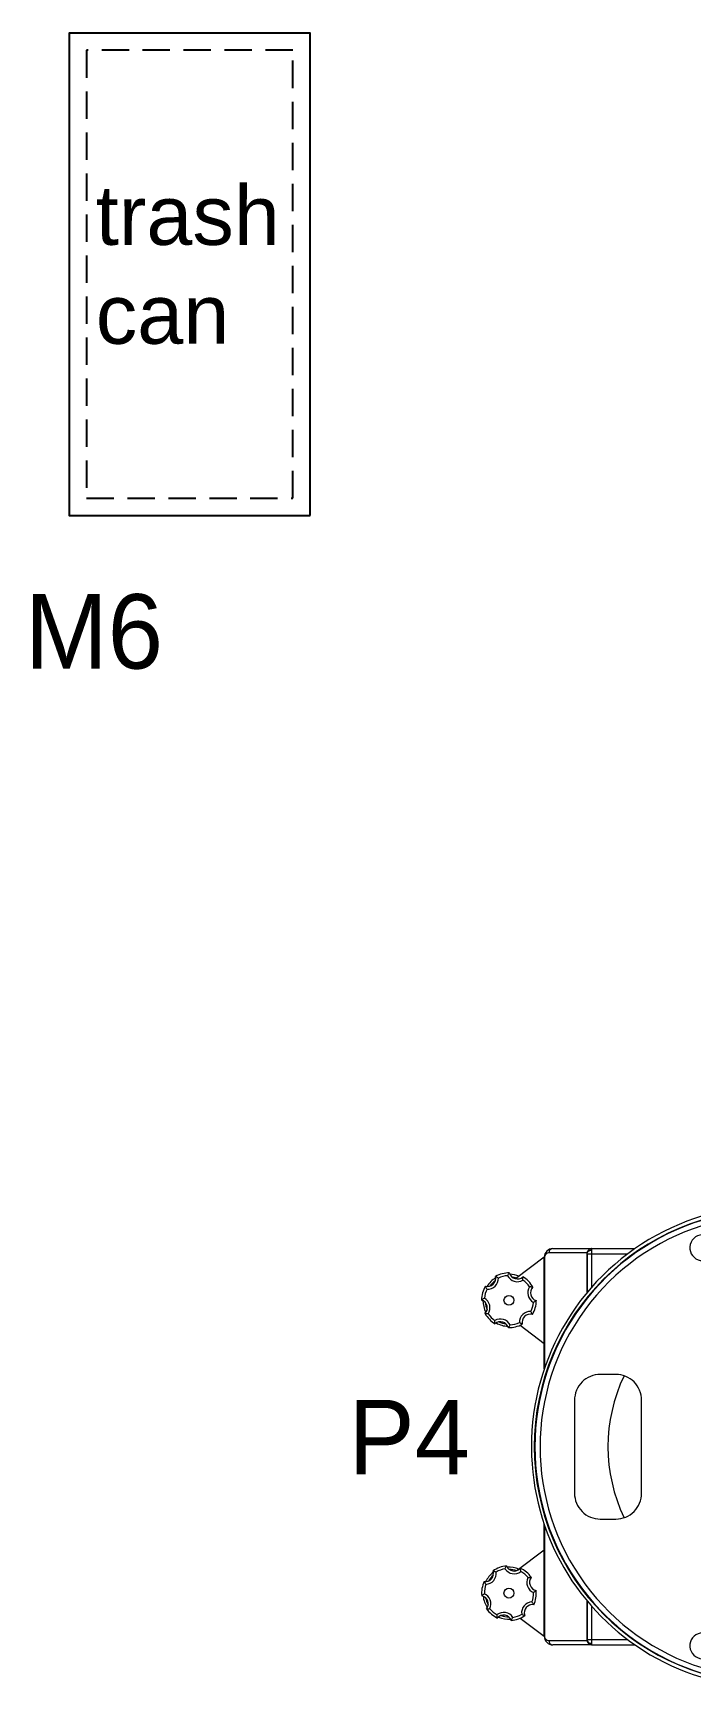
# Model space of a CAD drawing. Header units: millimetres. Extents: x 1650 to 6065, y 324 to 3836.
# Drawn here: x 3388.3 to 3464.7, y 2574.6 to 2766.7 of the extents above; entities that cross this region are included whole.
import ezdxf
from ezdxf.enums import TextEntityAlignment as Align

# ---------------------------------------------------------------- set-up
doc = ezdxf.new("R2010")
doc.units = ezdxf.units.MM
doc.linetypes.add('$0$4+1 daire_(K) TİP A - C BLOK$0$4+1 (K) 1$0$3+1 daire1$0$131121 243C_L00F00(plan)$0$HIDDEN2', pattern=[4.7625, 3.175, -1.5875])
doc.styles.get("Standard").update_dxf_attribs({"font": 'arial.ttf'})
doc.styles.add('TAKSİM', font='GOTHIC.TTF', dxfattribs={"height": 20})

# ---------------------------------------------------------------- blocks, each defined once
blk = doc.blocks.new('A$C3D6C2CD6')
at = {"color": 141, "linetype": 'Continuous', "lineweight": 15}
for p, q in [((-230, -904.7), (-230, -854.8)), ((-223.9, -905), (-223.9, -863.1)), ((54, -846.9), (-54, -846.9)), ((-54, -846.9), (-54, -846.9)), ((54, -846.9), (-54, -846.9)), ((54, -846.9), (54, -846.9)), ((223.9, -905), (223.9, -863.1)), ((230, -904.7), (230, -854.8)), ((-84, -876.9), (-84, -894.9)), ((84, -894.9), (84, -876.9)), ((-230, -904.7), (-230, -905)), ((-230, -904.7), (-230, -904.7)), ((-230, -950), (-230, -904.7)), ((-228.2, -905), (-223.9, -905)), ((-224.9, -910), (-225, -910)), ((-225, -910), (-225, -954.7)), ((-223.9, -910), (-224.7, -910)), ((-224, -910), (-179.4, -910)), ((-223.9, -910), (-223.9, -905)), ((-223.9, -905), (-185.2, -905)), ((-179.4, -910), (-223.9, -910)), ((223.9, -910), (179.4, -910)), ((179.4, -910), (224, -910)), ((185.2, -905), (223.9, -905)), ((223.9, -905), (228.2, -905)), ((223.9, -910), (223.9, -905)), ((224.7, -910), (223.9, -910)), ((225, -910), (224.9, -910)), ((225, -954.7), (225, -910)), ((229.9, -905), (230, -905)), ((230, -905), (230, -904.7)), ((230, -905), (230, -950)), ((-54, -924.9), (54, -924.9)), ((-220, -959.7), (-220, -960)), ((-220, -959.7), (-91.2, -959.7)), ((-220, -960), (-195, -993.3)), ((-90.4, -960), (-220, -960)), ((-141, -988.1), (-120, -960)), ((220, -960), (90.4, -960)), ((91.2, -959.7), (220, -959.7)), ((120, -960), (143.6, -991.5)), ((198.9, -988.1), (220, -960)), ((220, -959.7), (220, -960))]:
    blk.add_line(p, q, dxfattribs=at)
at = {"color": 141, "linetype": 'Continuous'}
blk.add_line((0, -846.9), (0, -846.9), dxfattribs=at)
at = {"color": 141, "linetype": 'Continuous', "lineweight": 15, "flags": 128}
blk.add_lwpolyline([(-197.4, -997.9), (-196.9, -994.9), (-196, -991.9)], dxfattribs=at)
at = {"color": 141, "linetype": 'Continuous', "lineweight": 15}
for centre in [(-170, -1001.1), (170, -1001.1)]:
    blk.add_circle(centre, 5.75, dxfattribs=at)
for centre, radius, start, end in [((0, -695), 280, 147.5002, 274.1635), ((0, -695), 280, 274.1635, 32.5054), ((0, -695.9), 275, 160.3461, 19.6539), ((0, -695.9), 269, 161.3094, 18.6906), ((0, -696.7), 275, 180.0018, 359.9982), ((-231.1, -775.9), 15, 109.4726, 0.0007), ((231.1, -775.9), 15, 179.9993, 70.5864), ((-54, -876.9), 30, 89.9988, 179.9989), ((-54, -876.9), 30, 89.9988, 179.9989), ((54, -876.9), 30, 0.0011, 90.0012), ((54, -876.9), 30, 0.0011, 90.0012), ((0, -695), 191, 244.4361, 295.5639), ((-54, -894.9), 30, 180.0011, 270.0012), ((54, -894.9), 30, 269.9988, 359.9989), ((-225.1, -949.9), 4.86, 181.736, 271.6362), ((-220, -950), 10, 180, 270), ((-220, -954.7), 5, 180, 270), ((220, -950), 10, 270, 0), ((220, -954.7), 5, 270, 0), ((225.1, -949.9), 4.86, 268.3627, 358.2651), ((-170, -1001.1), 31.8, 118.8933, 149.3477), ((-170, -1001.1), 28.6, 123.0378, 145.2032), ((-178.7, -966.5), 12.7, 237.2797, 330.9613), ((-178.7, -966.5), 9.53, 225.9135, 342.3275), ((-170, -1001.1), 31.8, 58.8933, 89.3477), ((-170, -1001.1), 28.6, 63.0378, 85.2032), ((-144.3, -976.3), 12.7, 177.2797, 270.9613), ((-144.3, -976.3), 9.53, 165.9135, 282.3275), ((170, -1001.1), 31.8, 124.9462, 155.4006), ((170, -1001.1), 28.6, 129.0907, 151.2561), ((157.6, -967.6), 9.53, 231.9664, 348.3804), ((157.6, -967.6), 12.7, 243.3326, 337.0142), ((170, -1001.1), 31.8, 64.9462, 95.4006), ((170, -1001.1), 28.6, 69.0907, 91.2561), ((192.8, -973.7), 12.7, 183.3326, 277.0142), ((192.8, -973.7), 9.53, 171.9664, 288.3804), ((-204.3, -991.4), 9.53, 285.9135, 42.3275), ((-170, -1001.1), 30.2, 157.3419, 177.6731), ((-204.3, -991.4), 12.7, 297.2797, 30.9613), ((-170, -1001.1), 28.6, 3.0378, 25.2032), ((-170, -1001.1), 31.7, 358.8933, 29.3477), ((134.8, -995.1), 9.53, 291.9664, 48.3804), ((170, -1001.1), 30.2, 157.3419, 183.7259), ((134.8, -995.1), 12.7, 303.3326, 37.0142), ((170, -1001.1), 27.6, 160.9673, 179.3795), ((205.1, -1007.2), 12.7, 123.3326, 217.0142), ((170, -1001.1), 28.6, 9.0907, 31.2561), ((205.1, -1007.2), 9.52, 111.9664, 228.3804), ((170, -1001.1), 31.8, 4.9462, 35.4006), ((-170, -1001.1), 31.8, 178.8933, 209.3477), ((-170, -1001.1), 28.6, 183.0378, 205.2032), ((-195.6, -1026), 9.52, 345.9135, 102.3275), ((-170, -1001.1), 30.2, 210.568, 237.6731), ((-195.6, -1026), 12.7, 357.2797, 90.9613), ((-170, -1001.1), 27.6, 214.9144, 233.3266), ((-170, -1001.1), 31.7, 298.8933, 329.3477), ((-170, -1001.1), 28.6, 303.0378, 325.2032), ((-135.6, -1010.9), 12.7, 117.2797, 210.9613), ((-135.6, -1010.9), 9.53, 105.9135, 222.3275), ((-170, -1001.1), 27.6, 334.9144, 353.3266), ((-170, -1001.1), 30.2, 330.568, 357.6731), ((170, -1001.1), 31.7, 184.9462, 215.4006), ((170, -1001.1), 28.6, 189.0907, 211.2561), ((147.1, -1028.6), 12.7, 3.3326, 97.0142), ((170, -1001.1), 28.6, 309.0907, 331.2561), ((170, -1001.1), 31.8, 304.9462, 335.4006), ((170, -1001.1), 27.6, 340.9673, 359.3795), ((170, -1001.1), 30.2, 336.6208, 3.7259), ((-170, -1001.1), 31.8, 238.8933, 269.3477), ((-170, -1001.1), 28.6, 243.0378, 265.2032), ((-161.2, -1035.8), 12.7, 57.2797, 150.9613), ((-161.2, -1035.8), 9.53, 45.9135, 162.3275), ((-170, -1001.1), 30.2, 270.568, 297.6731), ((-170, -1001.1), 27.6, 274.9144, 293.3266), ((147.1, -1028.6), 9.52, 351.9664, 108.3804), ((170, -1001.1), 30.2, 216.6208, 243.7259), ((170, -1001.1), 27.6, 220.9673, 239.3795), ((170, -1001.1), 31.8, 244.9462, 275.4006), ((170, -1001.1), 28.6, 249.0907, 271.2561), ((182.3, -1034.7), 12.7, 63.3326, 157.0142), ((182.3, -1034.7), 9.53, 51.9664, 168.3804), ((170, -1001.1), 30.2, 276.6208, 303.7259), ((170, -1001.1), 27.6, 280.9673, 299.3795)]:
    blk.add_arc(centre, radius, start, end, dxfattribs=at)
for points, knots in [([(-230, -905), (-230, -905), (-230, -905), (-229.9, -905), (-229.9, -905)], [0, 0, 0, 0, 0.734982, 1, 1, 1, 1]), ([(-225, -910), (-225.6, -910), (-226.7, -909.8), (-228.2, -908.9), (-229.3, -907.6), (-229.8, -906.4), (-229.9, -905.5), (-229.9, -905.2), (-229.9, -905.1), (-230, -905)], [0, 0, 0, 0, 0.230194, 0.441352, 0.653205, 0.86667, 0.937318, 0.981717, 1, 1, 1, 1]), ([(-229.9, -905), (-229.9, -905), (-229.8, -905), (-229, -905), (-228.4, -905), (-228.2, -905)], [0, 0, 0, 0, 0.416484, 0.845843, 1, 1, 1, 1]), ([(-224.7, -910), (-225.1, -909.9), (-226, -909.8), (-227.2, -908.6), (-228, -907), (-228.1, -905.7), (-228.2, -905)], [0, 0, 0, 0, 0.250001, 0.500005, 0.750002, 1, 1, 1, 1]), ([(-224.7, -910), (-224.7, -910), (-224.7, -910), (-224.9, -910), (-224.9, -910), (-224.9, -910), (-224.9, -910), (-224.9, -910)], [0, 0, 0, 0, 0.000038, 0.427082, 0.856542, 0.999924, 1, 1, 1, 1]), ([(224.7, -910), (225.1, -909.9), (226, -909.8), (227.2, -908.6), (228, -907), (228.1, -905.7), (228.2, -905)], [0, 0, 0, 0, 0.250002, 0.500002, 0.750001, 1, 1, 1, 1]), ([(224.9, -910), (224.9, -910), (224.9, -910), (224.9, -910), (224.9, -910), (224.8, -910), (224.7, -910), (224.7, -910)], [0, 0, 0, 0, 0.000076, 0.143445, 0.572866, 0.999915, 1, 1, 1, 1]), ([(230, -905), (229.9, -905.1), (229.9, -905.5), (229.8, -906.5), (229.3, -907.7), (228.2, -909), (226.7, -909.8), (225.5, -910), (225, -910)], [0, 0, 0, 0, 0.043477, 0.155753, 0.35849, 0.565644, 0.779039, 1, 1, 1, 1]), ([(228.2, -905), (228.4, -905), (229, -905), (229.8, -905), (229.9, -905), (229.9, -905)], [0, 0, 0, 0, 0.154159, 0.583558, 1, 1, 1, 1]), ([(-185.3, -973.4), (-185.3, -973.4), (-185.3, -973.4), (-185.4, -973.9), (-185.4, -974.7), (-185.5, -975.8), (-185.5, -976.7), (-185.5, -977.2), (-185.5, -977.2)], [0, 0, 0, 0, 0.1673093, 0.3340727, 0.5137879, 0.7269193, 0.9978544, 1, 1, 1, 1]), ([(-169.6, -969.4), (-169.6, -969.4), (-169.5, -969.5), (-169.2, -969.9), (-168.8, -970.5), (-168.2, -971.4), (-167.8, -972.2), (-167.6, -972.7), (-167.6, -972.7)], [0, 0, 0, 0, 0.167309, 0.33407, 0.513786, 0.726923, 0.997852, 1, 1, 1, 1]), ([(-153.6, -974), (-153.6, -974), (-153.6, -974), (-154.1, -974.2), (-154.8, -974.5), (-155.8, -975), (-156.6, -975.4), (-157, -975.7), (-157, -975.7)], [0, 0, 0, 0, 0.167308, 0.334076, 0.51378, 0.726909, 0.997847, 1, 1, 1, 1]), ([(151.9, -979), (151.9, -979), (151.9, -978.5), (151.8, -977.6), (151.8, -976.5), (151.8, -975.7), (151.8, -975.2), (151.8, -975.2), (151.8, -975.1)], [0, 0, 0, 0, 0.002147, 0.273082, 0.48621, 0.665928, 0.83269, 1, 1, 1, 1]), ([(169.3, -972.6), (169.3, -972.6), (169, -972.2), (168.5, -971.4), (167.8, -970.6), (167.4, -970), (167, -969.6), (167, -969.6), (167, -969.5)], [0, 0, 0, 0, 0.0021413, 0.2730841, 0.4862085, 0.6659253, 0.832692, 1, 1, 1, 1]), ([(180.2, -974.5), (180.2, -974.5), (180.6, -974.2), (181.3, -973.6), (182.2, -973.1), (182.9, -972.7), (183.3, -972.4), (183.4, -972.4), (183.4, -972.4)], [0, 0, 0, 0, 0.002139, 0.273076, 0.486208, 0.665926, 0.832691, 1, 1, 1, 1]), ([(-193.4, -984.8), (-193.4, -984.8), (-193.9, -984.8), (-194.8, -984.8), (-195.9, -984.9), (-196.7, -984.9), (-197.2, -985), (-197.2, -985), (-197.3, -985)], [0, 0, 0, 0, 0.002147, 0.273089, 0.486222, 0.665931, 0.832691, 1, 1, 1, 1]), ([(-142.3, -985.6), (-142.3, -985.6), (-142.3, -985.7), (-142.5, -986.1), (-142.9, -986.8), (-143.4, -987.8), (-143.8, -988.6), (-144.1, -989), (-144.1, -989)], [0, 0, 0, 0, 0.167308, 0.334075, 0.513795, 0.726921, 0.997859, 1, 1, 1, 1]), ([(144.9, -987.4), (144.9, -987.4), (144.4, -987.4), (143.5, -987.5), (142.4, -987.7), (141.7, -987.8), (141.2, -987.9), (141.1, -987.9), (141.1, -987.9)], [0, 0, 0, 0, 0.00214, 0.273084, 0.486208, 0.665926, 0.83269, 1, 1, 1, 1]), ([(194.4, -986.3), (194.4, -986.3), (194.6, -985.9), (195, -985), (195.4, -984), (195.6, -983.3), (195.8, -982.9), (195.8, -982.8), (195.8, -982.8)], [0, 0, 0, 0, 0.002147, 0.273078, 0.486211, 0.665926, 0.83269, 1, 1, 1, 1]), ([(201.6, -998.4), (201.6, -998.4), (201.5, -998.4), (201.1, -998.1), (200.4, -997.7), (199.4, -997.2), (198.6, -996.8), (198.2, -996.6), (198.2, -996.6)], [0, 0, 0, 0, 0.167309, 0.334071, 0.513793, 0.726921, 0.997856, 1, 1, 1, 1]), ([(-198.5, -1002.7), (-198.5, -1002.7), (-198.9, -1002.4), (-199.7, -1001.9), (-200.6, -1001.3), (-201.2, -1000.9), (-201.6, -1000.6), (-201.7, -1000.6), (-201.7, -1000.5)], [0, 0, 0, 0, 0.002148, 0.273088, 0.486209, 0.665933, 0.83269, 1, 1, 1, 1]), ([(-195.8, -1013.3), (-195.8, -1013.3), (-196.1, -1013.7), (-196.5, -1014.5), (-197, -1015.5), (-197.4, -1016.2), (-197.6, -1016.6), (-197.6, -1016.7), (-197.6, -1016.7)], [0, 0, 0, 0, 0.002141, 0.273075, 0.486205, 0.665926, 0.832691, 1, 1, 1, 1]), ([(-142.6, -1017.3), (-142.7, -1017.3), (-142.7, -1017.3), (-143.2, -1017.4), (-144, -1017.4), (-145.1, -1017.5), (-146, -1017.5), (-146.5, -1017.5), (-146.5, -1017.5)], [0, 0, 0, 0, 0.167309, 0.334068, 0.513778, 0.726911, 0.997853, 1, 1, 1, 1]), ([(-138.2, -1001.8), (-138.2, -1001.7), (-138.3, -1001.7), (-138.7, -1001.4), (-139.3, -1001), (-140.2, -1000.4), (-141, -999.9), (-141.4, -999.6), (-141.4, -999.6)], [0, 0, 0, 0, 0.16731, 0.334067, 0.513794, 0.726912, 0.997852, 1, 1, 1, 1]), ([(141.7, -1005.7), (141.7, -1005.7), (141.3, -1005.5), (140.5, -1005.1), (139.5, -1004.6), (138.8, -1004.2), (138.4, -1003.9), (138.4, -1003.9), (138.3, -1003.9)], [0, 0, 0, 0, 0.002144, 0.273077, 0.486215, 0.665927, 0.83269, 1, 1, 1, 1]), ([(144.1, -1019.5), (144.1, -1019.5), (144.1, -1019.4), (144.3, -1019), (144.5, -1018.3), (144.9, -1017.2), (145.3, -1016.4), (145.5, -1016), (145.5, -1016)], [0, 0, 0, 0, 0.167309, 0.334072, 0.513789, 0.726918, 0.997853, 1, 1, 1, 1]), ([(198.8, -1014.4), (198.8, -1014.4), (198.7, -1014.4), (198.2, -1014.5), (197.5, -1014.6), (196.4, -1014.8), (195.5, -1014.9), (195, -1014.9), (195, -1014.9)], [0, 0, 0, 0, 0.1673108, 0.3340706, 0.5137894, 0.7269244, 0.9978596, 1, 1, 1, 1]), ([(-182.9, -1026.6), (-182.9, -1026.6), (-183.3, -1026.9), (-184.1, -1027.3), (-185.1, -1027.8), (-185.8, -1028.1), (-186.3, -1028.3), (-186.3, -1028.3), (-186.4, -1028.3)], [0, 0, 0, 0, 0.00215, 0.273091, 0.48622, 0.665924, 0.832692, 1, 1, 1, 1]), ([(-172.3, -1029.6), (-172.3, -1029.6), (-172.1, -1030.1), (-171.7, -1030.9), (-171.1, -1031.8), (-170.7, -1032.4), (-170.4, -1032.8), (-170.3, -1032.9), (-170.3, -1032.9)], [0, 0, 0, 0, 0.002143, 0.273078, 0.486211, 0.665931, 0.83269, 1, 1, 1, 1]), ([(-154.4, -1025.1), (-154.4, -1025.1), (-154.4, -1025.6), (-154.4, -1026.5), (-154.5, -1027.6), (-154.5, -1028.4), (-154.6, -1028.8), (-154.6, -1028.9), (-154.6, -1028.9)], [0, 0, 0, 0, 0.002146, 0.273082, 0.486214, 0.665926, 0.83269, 1, 1, 1, 1]), ([(156.5, -1029.9), (156.5, -1029.9), (156.6, -1029.9), (157, -1029.6), (157.7, -1029.2), (158.6, -1028.7), (159.3, -1028.1), (159.8, -1027.8), (159.8, -1027.8)], [0, 0, 0, 0, 0.167311, 0.334075, 0.513784, 0.726916, 0.997852, 1, 1, 1, 1]), ([(172.9, -1032.8), (172.9, -1032.7), (172.9, -1032.7), (172.5, -1032.3), (172.1, -1031.7), (171.4, -1030.9), (170.9, -1030.1), (170.6, -1029.7), (170.6, -1029.7)], [0, 0, 0, 0, 0.16731, 0.33408, 0.513789, 0.726921, 0.997863, 1, 1, 1, 1]), ([(188.1, -1027.2), (188.1, -1027.1), (188.1, -1027.1), (188.2, -1026.6), (188.1, -1025.8), (188.1, -1024.7), (188, -1023.8), (188, -1023.3), (188, -1023.3)], [0, 0, 0, 0, 0.167309, 0.334076, 0.513795, 0.726917, 0.997852, 1, 1, 1, 1])]:
    blk.add_open_spline(points, degree=3, knots=knots, dxfattribs=at)
blk = doc.blocks.new('A$Cc19288bc')
at = {"color": 4}
blk.add_lwpolyline([(28, 0), (28, 56), (0, 56), (0, 0), (28, 0)], dxfattribs=at)
at = {"color": 4, "linetype": '$0$4+1 daire_(K) TİP A - C BLOK$0$4+1 (K) 1$0$3+1 daire1$0$131121 243C_L00F00(plan)$0$HIDDEN2'}
blk.add_lwpolyline([(26, 2), (26, 54), (2, 54), (2, 2)], close=True, dxfattribs=at)
at = {"color": 4, "insert": (3.09, 19.83), "char_height": 6.889, "width": 73.7648, "attachment_point": 7}
blk.add_mtext('trash\\Pcan', dxfattribs=at)

msp = doc.modelspace()

# ---------------------------------------------------------------- block references
msp.add_blockref('A$Cc19288bc', (3392.488, 2710.73))
at = {"xscale": 0.1000000000003638, "yscale": 0.1000000000003638, "zscale": 0.1000000000003638, "rotation": 270}
msp.add_blockref('A$C3D6C2CD6', (3543.702, 2602.609, 0), dxfattribs=at)

# ---------------------------------------------------------------- texts
at = {"style": 'TAKSİM'}
for s, p in [('M6', (3395.365, 2692.952, 0)), ('P4', (3431.998, 2599.412, 0))]:
    msp.add_text(s, height=8.64, dxfattribs=at).set_placement(p, align=Align.CENTER)

doc.saveas('drawing.dxf')
